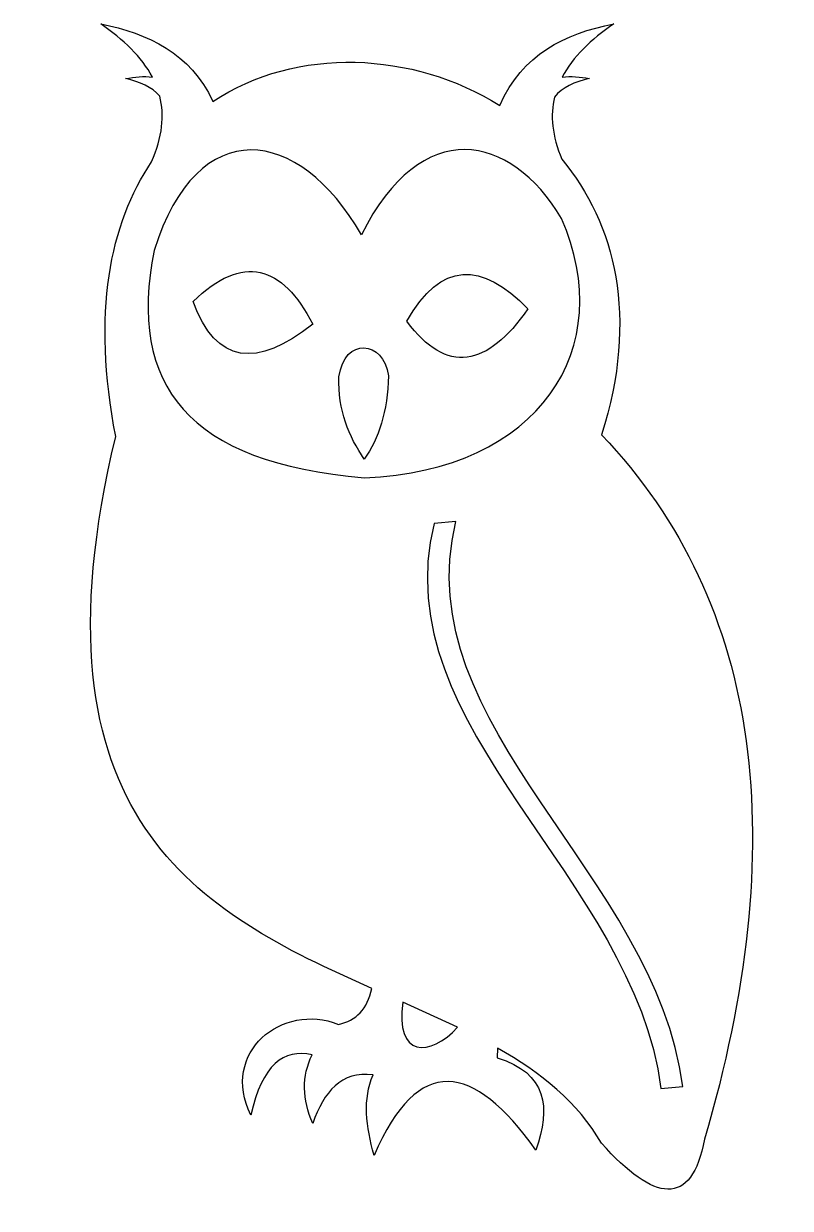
# Model space of a CAD drawing. Header units: centimetres. Extents: x -7.4 to 6.8, y -11.1 to 10.8.
import ezdxf

# ---------------------------------------------------------------- set-up
doc = ezdxf.new("R2010")
doc.units = ezdxf.units.CM
doc.header["$MEASUREMENT"] = 0
doc.layers.add('Layer 1', color=7, linetype='Continuous')

msp = doc.modelspace()

# ---------------------------------------------------------------- linework, layer by layer
at = {"layer": 'Layer 1'}
for points, knots in [([(3.33517, 3.17633), (4.02805, 5.36091), (3.58654, 7.09705), (2.59919, 8.28241), (2.59919, 8.28241), (2.41575, 8.71691), (2.38314, 9.09681), (2.46379, 9.43492), (2.46379, 9.43492), (2.60474, 9.61813), (2.83637, 9.71767), (3.1111, 9.77781), (3.1111, 9.77781), (2.93761, 9.81089), (2.76744, 9.82562), (2.60358, 9.80503), (2.60358, 9.80503), (2.79997, 10.18), (3.14209, 10.50184), (3.56263, 10.795), (3.56263, 10.795), (2.65347, 10.60416), (1.86297, 10.2322), (1.45014, 9.27993), (1.45014, 9.27993), (-0.15799, 10.28764), (-2.31274, 10.38032), (-3.86628, 9.35642), (-3.86628, 9.35642), (-4.28774, 10.25209), (-5.05989, 10.60964), (-5.94415, 10.79492), (-5.94415, 10.79492), (-5.52423, 10.50191), (-5.18257, 10.18038), (-4.98618, 9.80618), (-4.98618, 9.80618), (-5.14648, 9.82484), (-5.31334, 9.8098), (-5.48305, 9.77773), (-5.48305, 9.77773), (-5.21757, 9.71975), (-4.99234, 9.62475), (-4.85031, 9.45319), (-4.85031, 9.45319), (-4.76071, 9.09788), (-4.79649, 8.69701), (-5.00182, 8.23406), (-5.00182, 8.23406), (-5.76972, 7.10306), (-6.11146, 5.42923), (-5.66463, 3.1488), (-5.66463, 3.1488), (-7.37046, -3.96737), (-4.08541, -5.67574), (-0.92157, -7.07553), (-0.92157, -7.07553), (-1.00284, -7.45459), (-1.20964, -7.67534), (-1.53811, -7.74196), (-1.53811, -7.74196), (-2.58067, -7.32381), (-3.73403, -8.26482), (-3.16205, -9.42296), (-3.16205, -9.42296), (-2.95432, -8.48126), (-2.55098, -8.18972), (-2.02511, -8.30522), (-2.02511, -8.30522), (-2.2252, -8.70232), (-2.21017, -9.12718), (-2.01563, -9.57571), (-2.01563, -9.57571), (-1.80844, -8.99032), (-1.4876, -8.6007), (-0.8982, -8.67788), (-0.8982, -8.67788), (-1.0902, -9.12325), (-1.03082, -9.63323), (-0.87923, -10.16781), (-0.87923, -10.16781), (-0.06074, -8.28348), (0.95745, -8.44193), (2.1196, -10.07235), (2.1196, -10.07235), (2.39294, -9.28455), (2.32771, -8.64079), (1.40351, -8.36274), (1.40351, -8.36274), (1.40351, -8.36274), (1.40621, -8.17977), (1.40621, -8.17977), (1.40621, -8.17977), (2.21344, -8.64048), (2.89861, -9.1864), (3.33387, -9.94482), (3.33387, -9.94482), (4.31783, -11.03295), (4.99906, -11.14907), (5.24388, -9.86841), (5.24388, -9.86841), (5.24388, -9.86841), (5.24388, -9.86833), (5.24388, -9.86833), (5.24388, -9.86833), (6.83211, -4.43972), (6.34394, 0.03377), (3.33517, 3.17633)], [0, 0, 0, 0, 0.03571429, 0.03571429, 0.03571429, 0.03571429, 0.07142857, 0.07142857, 0.07142857, 0.07142857, 0.10714286, 0.10714286, 0.10714286, 0.10714286, 0.14285714, 0.14285714, 0.14285714, 0.14285714, 0.17857143, 0.17857143, 0.17857143, 0.17857143, 0.21428571, 0.21428571, 0.21428571, 0.21428571, 0.25, 0.25, 0.25, 0.25, 0.28571429, 0.28571429, 0.28571429, 0.28571429, 0.32142857, 0.32142857, 0.32142857, 0.32142857, 0.35714286, 0.35714286, 0.35714286, 0.35714286, 0.39285714, 0.39285714, 0.39285714, 0.39285714, 0.42857143, 0.42857143, 0.42857143, 0.42857143, 0.46428571, 0.46428571, 0.46428571, 0.46428571, 0.5, 0.5, 0.5, 0.5, 0.53571429, 0.53571429, 0.53571429, 0.53571429, 0.57142857, 0.57142857, 0.57142857, 0.57142857, 0.60714286, 0.60714286, 0.60714286, 0.60714286, 0.64285714, 0.64285714, 0.64285714, 0.64285714, 0.67857143, 0.67857143, 0.67857143, 0.67857143, 0.71428571, 0.71428571, 0.71428571, 0.71428571, 0.75, 0.75, 0.75, 0.75, 0.78571429, 0.78571429, 0.78571429, 0.78571429, 0.82142857, 0.82142857, 0.82142857, 0.82142857, 0.85714286, 0.85714286, 0.85714286, 0.85714286, 0.89285714, 0.89285714, 0.89285714, 0.89285714, 0.92857143, 0.92857143, 0.92857143, 0.92857143, 1, 1, 1, 1]), ([(-1.05744, 2.38468), (-4.31558, 2.65332), (-5.45421, 4.09143), (-4.9541, 6.59663), (-4.9541, 6.59663), (-4.14803, 9.15426), (-2.26871, 8.90081), (-1.11473, 6.88331), (-1.11473, 6.88331), (-0.00401, 9.10506), (1.65263, 8.76911), (2.59101, 7.18896), (2.59101, 7.18896), (3.65632, 4.79325), (2.18427, 2.51005), (-1.05744, 2.38468)], [0, 0, 0, 0, 0.2, 0.2, 0.2, 0.2, 0.4, 0.4, 0.4, 0.4, 0.6, 0.6, 0.6, 0.6, 1, 1, 1, 1]), ([(-4.23215, 5.6496), (-3.80914, 4.48321), (-3.05026, 4.40926), (-2.01642, 5.22945), (-2.01642, 5.22945), (-2.58377, 6.32374), (-3.30826, 6.54265), (-4.23215, 5.6496)], [0, 0, 0, 0, 0.33333333, 0.33333333, 0.33333333, 0.33333333, 1, 1, 1, 1]), ([(-0.27172, 5.28188), (0.46735, 4.2852), (1.21567, 4.43147), (1.9717, 5.51281), (1.9717, 5.51281), (1.11488, 6.39938), (0.35824, 6.40162), (-0.27172, 5.28188)], [0, 0, 0, 0, 0.33333333, 0.33333333, 0.33333333, 0.33333333, 1, 1, 1, 1]), ([(-1.52941, 4.25574), (-1.55108, 3.62825), (-1.34597, 3.15142), (-1.0613, 2.72749), (-1.0613, 2.72749), (-0.79143, 3.11102), (-0.62788, 3.61098), (-0.61239, 4.27487), (-0.61239, 4.27487), (-0.69936, 4.93513), (-1.4294, 4.99674), (-1.52941, 4.25574)], [0, 0, 0, 0, 0.25, 0.25, 0.25, 0.25, 0.5, 0.5, 0.5, 0.5, 1, 1, 1, 1]), ([(4.43417, -8.93149), (3.93776, -5.00268), (-0.70421, -2.27804), (0.23194, 1.53611), (0.23194, 1.53611), (0.23194, 1.53611), (0.63814, 1.57428), (0.63814, 1.57428), (0.63814, 1.57428), (-0.29801, -2.23987), (4.34388, -4.96451), (4.84037, -8.89332), (4.84037, -8.89332), (4.84037, -8.89332), (4.43417, -8.93149), (4.43417, -8.93149)], [0, 0, 0, 0, 0.2, 0.2, 0.2, 0.2, 0.4, 0.4, 0.4, 0.4, 0.6, 0.6, 0.6, 0.6, 1, 1, 1, 1]), ([(-0.34336, -7.33029), (-0.34336, -7.33029), (0.66851, -7.79393), (0.66851, -7.79393), (0.66851, -7.79393), (0.1603, -8.35874), (-0.50181, -8.3481), (-0.34336, -7.33029)], [0, 0, 0, 0, 0.33333333, 0.33333333, 0.33333333, 0.33333333, 1, 1, 1, 1])]:
    msp.add_open_spline(points, degree=3, knots=knots, dxfattribs=at)

doc.saveas('drawing.dxf')
